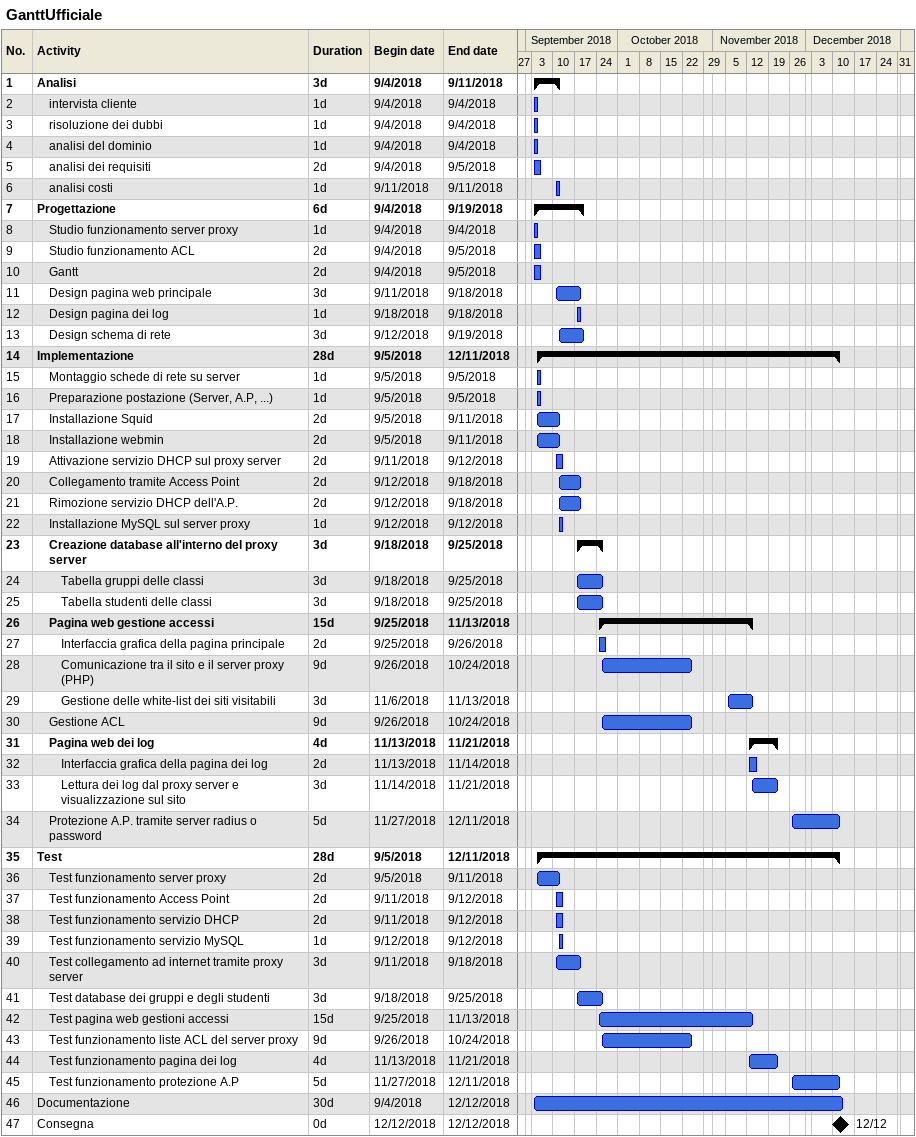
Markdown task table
GanttUfficiale

| ID | Level | Task | Duration | Start | Finish |
|---|---|---|---|---|---|
| 1 | 1 | **Analisi** | 3d | 2018-09-04 | 2018-09-11 |
| 2 | 2 | intervista cliente | 1d | 2018-09-04 | 2018-09-04 |
| 3 | 2 | risoluzione dei dubbi | 1d | 2018-09-04 | 2018-09-04 |
| 4 | 2 | analisi del dominio | 1d | 2018-09-04 | 2018-09-04 |
| 5 | 2 | analisi dei requisiti | 2d | 2018-09-04 | 2018-09-05 |
| 6 | 2 | analisi costi | 1d | 2018-09-11 | 2018-09-11 |
| 7 | 1 | **Progettazione** | 6d | 2018-09-04 | 2018-09-19 |
| 8 | 2 | Studio funzionamento server proxy | 1d | 2018-09-04 | 2018-09-04 |
| 9 | 2 | Studio funzionamento ACL | 2d | 2018-09-04 | 2018-09-05 |
| 10 | 2 | Gantt | 2d | 2018-09-04 | 2018-09-05 |
| 11 | 2 | Design pagina web principale | 3d | 2018-09-11 | 2018-09-18 |
| 12 | 2 | Design pagina dei log | 1d | 2018-09-18 | 2018-09-18 |
| 13 | 2 | Design schema di rete | 3d | 2018-09-12 | 2018-09-19 |
| 14 | 1 | **Implementazione** | 28d | 2018-09-05 | 2018-12-11 |
| 15 | 2 | Montaggio schede di rete su server | 1d | 2018-09-05 | 2018-09-05 |
| 16 | 2 | Preparazione postazione (Server, A.P, ...) | 1d | 2018-09-05 | 2018-09-05 |
| 17 | 2 | Installazione Squid | 2d | 2018-09-05 | 2018-09-11 |
| 18 | 2 | Installazione webmin | 2d | 2018-09-05 | 2018-09-11 |
| 19 | 2 | Attivazione servizio DHCP sul proxy server | 2d | 2018-09-11 | 2018-09-12 |
| 20 | 2 | Collegamento tramite Access Point | 2d | 2018-09-12 | 2018-09-18 |
| 21 | 2 | Rimozione servizio DHCP dell'A.P. | 2d | 2018-09-12 | 2018-09-18 |
| 22 | 2 | Installazione MySQL sul server proxy | 1d | 2018-09-12 | 2018-09-12 |
| 23 | 2 | **Creazione database all'interno del proxy server** | 3d | 2018-09-18 | 2018-09-25 |
| 24 | 3 | Tabella gruppi delle classi | 3d | 2018-09-18 | 2018-09-25 |
| 25 | 3 | Tabella studenti delle classi | 3d | 2018-09-18 | 2018-09-25 |
| 26 | 2 | **Pagina web gestione accessi** | 15d | 2018-09-25 | 2018-11-13 |
| 27 | 3 | Interfaccia grafica della pagina principale | 2d | 2018-09-25 | 2018-09-26 |
| 28 | 3 | Comunicazione tra il sito e il server proxy (PHP) | 9d | 2018-09-26 | 2018-10-24 |
| 29 | 3 | Gestione delle white-list dei siti visitabili | 3d | 2018-11-06 | 2018-11-13 |
| 30 | 2 | Gestione ACL | 9d | 2018-09-26 | 2018-10-24 |
| 31 | 2 | **Pagina web dei log** | 4d | 2018-11-13 | 2018-11-21 |
| 32 | 3 | Interfaccia grafica della pagina dei log | 2d | 2018-11-13 | 2018-11-14 |
| 33 | 3 | Lettura dei log dal proxy server e visualizzazione sul sito | 3d | 2018-11-14 | 2018-11-21 |
| 34 | 2 | Protezione A.P. tramite server radius o password | 5d | 2018-11-27 | 2018-12-11 |
| 35 | 1 | **Test** | 28d | 2018-09-05 | 2018-12-11 |
| 36 | 2 | Test funzionamento server proxy | 2d | 2018-09-05 | 2018-09-11 |
| 37 | 2 | Test funzionamento Access Point | 2d | 2018-09-11 | 2018-09-12 |
| 38 | 2 | Test funzionamento servizio DHCP | 2d | 2018-09-11 | 2018-09-12 |
| 39 | 2 | Test funzionamento servizio MySQL | 1d | 2018-09-12 | 2018-09-12 |
| 40 | 2 | Test collegamento ad internet tramite proxy server | 3d | 2018-09-11 | 2018-09-18 |
| 41 | 2 | Test database dei gruppi e degli studenti | 3d | 2018-09-18 | 2018-09-25 |
| 42 | 2 | Test pagina web gestioni accessi | 15d | 2018-09-25 | 2018-11-13 |
| 43 | 2 | Test funzionamento liste ACL del server proxy | 9d | 2018-09-26 | 2018-10-24 |
| 44 | 2 | Test funzionamento pagina dei log | 4d | 2018-11-13 | 2018-11-21 |
| 45 | 2 | Test funzionamento protezione A.P | 5d | 2018-11-27 | 2018-12-11 |
| 46 | 1 | Documentazione | 30d | 2018-09-04 | 2018-12-12 |
| 47 | 1 | Consegna | 0d | 2018-12-12 | 2018-12-12 |
